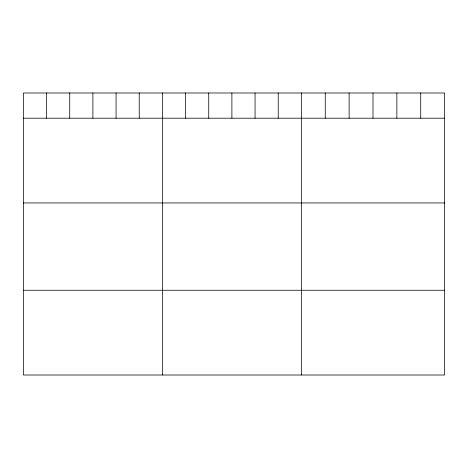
<?xml version="1.0" encoding="UTF-8"?>
<svg xmlns="http://www.w3.org/2000/svg" width="468" height="468" viewBox="0 0 468 468"><rect width="100%" height="100%" fill="white"/><g stroke="black" fill="none" stroke-linecap="round" stroke-linejoin="round"><path stroke-width="0.7" d="M444.6 118.199L444.6 375.008L23.4 375.008L23.4 92.992L444.6 92.992L444.6 118.199L23.4 118.199M23.4 202.948L444.6 202.948M23.4 290.259L444.6 290.259M420.732 92.992L420.732 118.199M396.864 92.992L396.864 118.199M372.996 92.992L372.996 118.199M349.128 92.992L349.128 118.199M325.26 92.992L325.26 118.199M301.392 92.992L301.392 375.008M278.226 92.992L278.226 118.199M255.06 92.992L255.06 118.199M231.894 92.992L231.894 118.199M208.728 92.992L208.728 118.199M185.562 92.992L185.562 118.199M162.396 92.992L162.396 375.008M139.23 92.992L139.23 118.199M116.064 92.992L116.064 118.199M92.898 92.992L92.898 118.199M69.732 92.992L69.732 118.199M46.566 92.992L46.566 118.199"/></g></svg>
